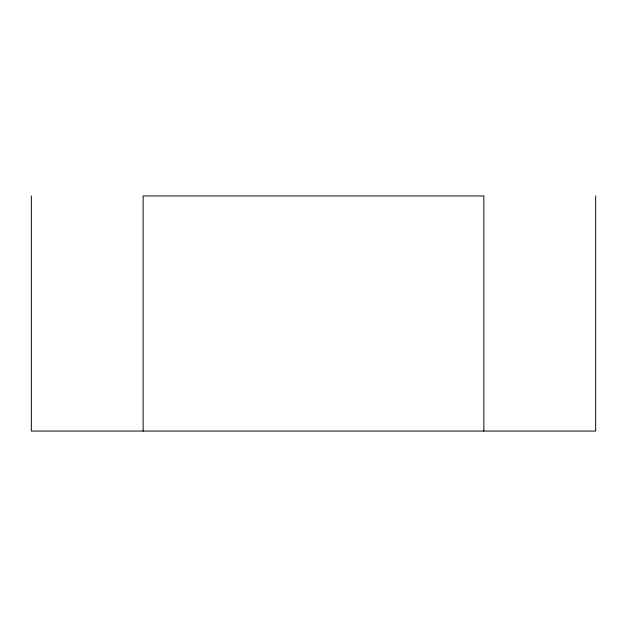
<?xml version="1.0" encoding="UTF-8"?>
<svg xmlns="http://www.w3.org/2000/svg" width="627" height="627" viewBox="0 0 627 627"><rect width="100%" height="100%" fill="white"/><g stroke="black" fill="none" stroke-linecap="round" stroke-linejoin="round"><path stroke-width="0.94" d="M595.65 195.938L595.65 431.062L31.35 431.062L31.35 195.938M483.864 431.062L483.864 195.938L143.136 195.938L143.136 431.062"/></g></svg>
